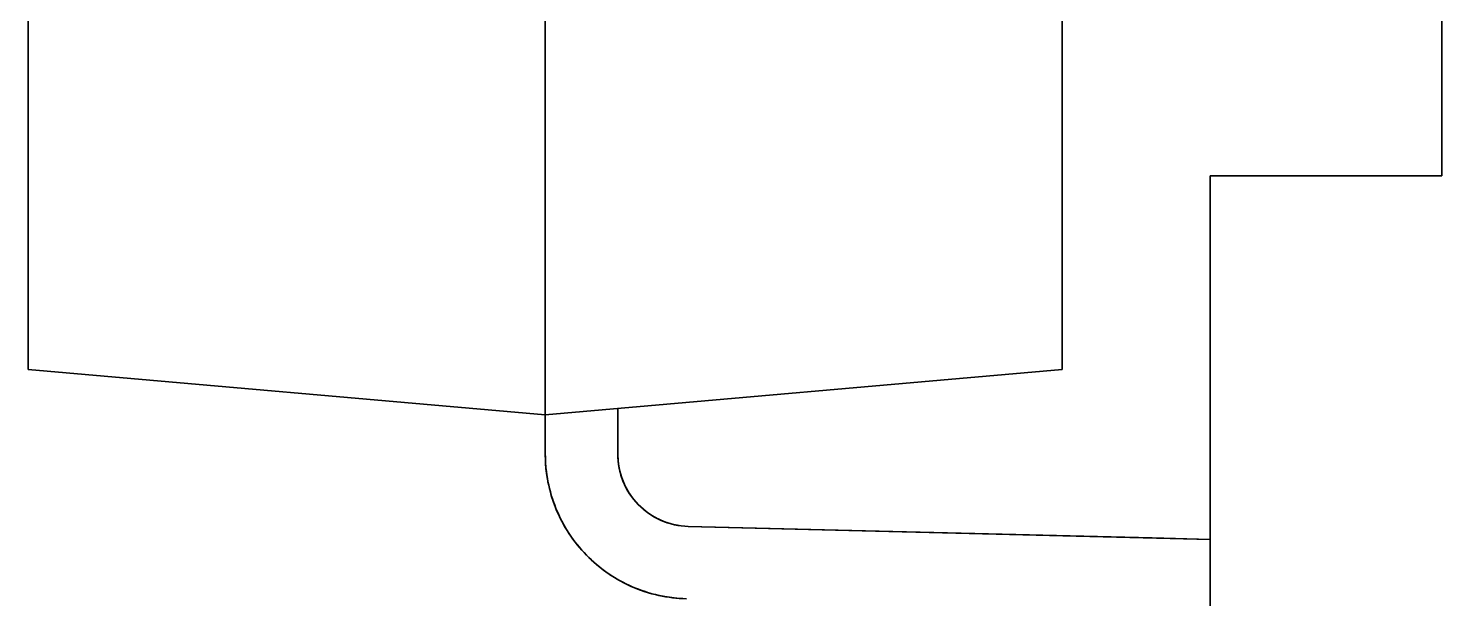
# Model space of a CAD drawing. Extents: x 146 to 1134, y 78 to 926.
# Drawn here: x 252.136 to 257.016, y 330.91 to 332.88 of the extents above; entities that cross this region are included whole.
import ezdxf

# ---------------------------------------------------------------- set-up
doc = ezdxf.new("R2010")
doc.units = 0

msp = doc.modelspace()

# ---------------------------------------------------------------- linework, layer by layer
at = {"color": 7, "lineweight": 35, "ltscale": 0.15875}
for p, q in [((253.9214, 331.5452), (253.9214, 337.8952)), ((253.9214, 337.8952), (253.9214, 331.5452))]:
    msp.add_line(p, q, dxfattribs=at)
at = {"color": 7, "lineweight": 35, "ltscale": 0.150941}
for p, q in [((252.1364, 337.739), (252.1364, 331.7014)), ((255.7064, 331.7014), (255.7064, 337.739)), ((255.7064, 337.739), (255.7064, 331.7014))]:
    msp.add_line(p, q, dxfattribs=at)
at = {"color": 7, "lineweight": 35, "ltscale": 0.1175}
for p, q in [((257.0164, 332.3702), (257.0164, 337.0702)), ((257.0164, 332.3702), (257.0164, 337.0702)), ((257.0164, 337.0702), (257.0164, 332.3702)), ((257.0164, 332.3702), (257.0164, 337.0702)), ((257.0164, 337.0702), (257.0164, 332.3702))]:
    msp.add_line(p, q, dxfattribs=at)
at = {"color": 7, "lineweight": 35, "ltscale": 0.035}
msp.add_line((252.1364, 332.7802), (252.1364, 334.1802), dxfattribs=at)
msp.add_line((252.1364, 332.7802), (252.1364, 334.1802), dxfattribs=at)
at = {"color": 7, "lineweight": 35, "ltscale": 0.05047}
for p, q in [((252.1364, 333.7202), (252.1364, 331.7014)), ((252.1364, 331.7014), (252.1364, 333.7202))]:
    msp.add_line(p, q, dxfattribs=at)
at = {"color": 7, "lineweight": 35, "ltscale": 0.027499}
for p, q in [((257.0164, 332.3702), (257.0164, 333.4702)), ((257.0164, 333.4702), (257.0164, 332.3702))]:
    msp.add_line(p, q, dxfattribs=at)
at = {"color": 7, "lineweight": 35, "ltscale": 0.0105}
msp.add_line((252.1364, 332.3602), (252.1364, 332.7802), dxfattribs=at)
msp.add_line((252.1364, 332.3602), (252.1364, 332.7802), dxfattribs=at)
at = {"color": 7, "lineweight": 35, "ltscale": 0.0675}
for p, q in [((256.2164, 332.3702), (256.2164, 329.6702)), ((256.2164, 329.6702), (256.2164, 332.3702))]:
    msp.add_line(p, q, dxfattribs=at)
at = {"color": 7, "lineweight": 35, "ltscale": 0.02}
for p, q in [((256.2164, 332.3702), (257.0164, 332.3702)), ((257.0164, 332.3702), (256.2164, 332.3702)), ((256.2164, 332.3702), (257.0164, 332.3702))]:
    msp.add_line(p, q, dxfattribs=at)
at = {"color": 7, "lineweight": 35, "ltscale": 0.031381}
msp.add_line((256.2164, 331.1149), (256.2164, 332.3702), dxfattribs=at)
at = {"color": 7, "lineweight": 35, "ltscale": 0.016109}
for p, q in [((256.2164, 331.1158), (256.2164, 331.7602)), ((256.2164, 331.1158), (256.2164, 331.7602)), ((256.2164, 331.1158), (256.2164, 331.7602)), ((256.2164, 331.1158), (256.2164, 331.7602)), ((256.2164, 331.1158), (256.2164, 331.7602)), ((256.2164, 331.1158), (256.2164, 331.7602)), ((256.2164, 331.1158), (256.2164, 331.7602)), ((256.2164, 331.1158), (256.2164, 331.7602)), ((256.2164, 331.1158), (256.2164, 331.7602)), ((256.2164, 331.1158), (256.2164, 331.7602)), ((256.2164, 331.1158), (256.2164, 331.7602)), ((256.2164, 331.1158), (256.2164, 331.7602)), ((256.2164, 331.1158), (256.2164, 331.7602)), ((256.2164, 331.1158), (256.2164, 331.7602)), ((256.2164, 331.7602), (256.2164, 331.1158)), ((256.2164, 331.7602), (256.2164, 331.1158)), ((256.2164, 331.7602), (256.2164, 331.1158)), ((256.2164, 331.7602), (256.2164, 331.1158)), ((256.2164, 331.7602), (256.2164, 331.1158)), ((256.2164, 331.7602), (256.2164, 331.1158)), ((256.2164, 331.7602), (256.2164, 331.1158)), ((256.2164, 331.1158), (256.2164, 331.7602)), ((256.2164, 331.7602), (256.2164, 331.1158)), ((256.2164, 331.1158), (256.2164, 331.7602)), ((256.2164, 331.7602), (256.2164, 331.1158)), ((256.2164, 331.1158), (256.2164, 331.7602)), ((256.2164, 331.7602), (256.2164, 331.1158)), ((256.2164, 331.1158), (256.2164, 331.7602)), ((256.2164, 331.7602), (256.2164, 331.1158)), ((256.2164, 331.1158), (256.2164, 331.7602)), ((256.2164, 331.7602), (256.2164, 331.1158)), ((256.2164, 331.1158), (256.2164, 331.7602)), ((256.2164, 331.7602), (256.2164, 331.1158)), ((256.2164, 331.1158), (256.2164, 331.7602)), ((256.2164, 331.7602), (256.2164, 331.1158)), ((256.2164, 331.1158), (256.2164, 331.7602)), ((256.2164, 331.1158), (256.2164, 331.7602)), ((256.2164, 331.1158), (256.2164, 331.7602)), ((256.2164, 331.1158), (256.2164, 331.7602)), ((256.2164, 331.1158), (256.2164, 331.7602)), ((256.2164, 331.1158), (256.2164, 331.7602)), ((256.2164, 331.1158), (256.2164, 331.7602))]:
    msp.add_line(p, q, dxfattribs=at)
at = {"color": 7, "lineweight": 35, "ltscale": 0.0425}
msp.add_line((256.2164, 331.7602), (256.2164, 330.0602), dxfattribs=at)
msp.add_line((256.2164, 331.7602), (256.2164, 330.0602), dxfattribs=at)
at = {"color": 7, "lineweight": 35, "ltscale": 0.01611}
msp.add_line((256.2164, 331.7602), (256.2164, 331.1158), dxfattribs=at)
msp.add_line((256.2164, 331.7602), (256.2164, 331.1158), dxfattribs=at)
msp.add_line((256.2164, 331.7602), (256.2164, 331.1158), dxfattribs=at)
msp.add_line((256.2164, 331.7602), (256.2164, 331.1158), dxfattribs=at)
msp.add_line((256.2164, 331.7602), (256.2164, 331.1158), dxfattribs=at)
msp.add_line((256.2164, 331.7602), (256.2164, 331.1158), dxfattribs=at)
msp.add_line((256.2164, 331.7602), (256.2164, 331.1158), dxfattribs=at)
msp.add_line((256.2164, 331.7602), (256.2164, 331.1158), dxfattribs=at)
msp.add_line((256.2164, 331.7602), (256.2164, 331.1158), dxfattribs=at)
msp.add_line((256.2164, 331.7602), (256.2164, 331.1158), dxfattribs=at)
msp.add_line((256.2164, 331.7602), (256.2164, 331.1158), dxfattribs=at)
msp.add_line((256.2164, 331.7602), (256.2164, 331.1158), dxfattribs=at)
at = {"color": 7, "lineweight": 35, "ltscale": 0.001617}
msp.add_line((256.2164, 331.6955), (256.2164, 331.7602), dxfattribs=at)
at = {"color": 7, "lineweight": 35, "ltscale": 0.044796}
for p, q in [((252.1364, 331.7014), (253.9214, 331.5452)), ((253.9214, 331.5452), (252.1364, 331.7014))]:
    msp.add_line(p, q, dxfattribs=at)
at = {"color": 7, "lineweight": 35, "ltscale": 0.044795}
for p, q in [((253.9214, 331.5452), (255.7064, 331.7014)), ((255.7064, 331.7014), (253.9214, 331.5452))]:
    msp.add_line(p, q, dxfattribs=at)
at = {"color": 7, "lineweight": 35, "ltscale": 0.004606}
msp.add_line((256.2164, 331.5112), (256.2164, 331.6955), dxfattribs=at)
at = {"color": 7, "lineweight": 35, "ltscale": 0.003926}
for p, q in [((254.1714, 331.567), (254.1714, 331.41)), ((254.1714, 331.41), (254.1714, 331.567))]:
    msp.add_line(p, q, dxfattribs=at)
at = {"color": 7, "lineweight": 35, "ltscale": 0.011109}
for p, q in [((256.2164, 331.1158), (256.2164, 331.5602)), ((256.2164, 331.1158), (256.2164, 331.5602)), ((256.2164, 331.5602), (256.2164, 331.1158)), ((256.2164, 331.1158), (256.2164, 331.5602)), ((256.2164, 331.5602), (256.2164, 331.1158)), ((256.2164, 331.1158), (256.2164, 331.5602)), ((256.2164, 331.5602), (256.2164, 331.1158)), ((256.2164, 331.1158), (256.2164, 331.5602)), ((256.2164, 331.5602), (256.2164, 331.1158)), ((256.2164, 331.1158), (256.2164, 331.5602)), ((256.2164, 331.5602), (256.2164, 331.1158)), ((256.2164, 331.1158), (256.2164, 331.5602)), ((256.2164, 331.1158), (256.2164, 331.5602)), ((256.2164, 331.1158), (256.2164, 331.5602)), ((256.2164, 331.1158), (256.2164, 331.5602)), ((256.2164, 331.1158), (256.2164, 331.5602)), ((256.2164, 331.1158), (256.2164, 331.5602)), ((256.2164, 331.1158), (256.2164, 331.5602)), ((256.2164, 331.1158), (256.2164, 331.5602))]:
    msp.add_line(p, q, dxfattribs=at)
at = {"color": 7, "lineweight": 35, "ltscale": 0.0325}
msp.add_line((256.2164, 331.5602), (256.2164, 330.2602), dxfattribs=at)
at = {"color": 7, "lineweight": 35, "ltscale": 0.01111}
msp.add_line((256.2164, 331.5602), (256.2164, 331.1158), dxfattribs=at)
msp.add_line((256.2164, 331.5602), (256.2164, 331.1158), dxfattribs=at)
msp.add_line((256.2164, 331.5602), (256.2164, 331.1158), dxfattribs=at)
msp.add_line((256.2164, 331.5602), (256.2164, 331.1158), dxfattribs=at)
msp.add_line((256.2164, 331.5602), (256.2164, 331.1158), dxfattribs=at)
msp.add_line((256.2164, 331.5602), (256.2164, 331.1158), dxfattribs=at)
msp.add_line((256.2164, 331.5602), (256.2164, 331.1158), dxfattribs=at)
msp.add_line((256.2164, 331.5602), (256.2164, 331.1158), dxfattribs=at)
at = {"color": 7, "lineweight": 35, "ltscale": 0.003379}
for p, q in [((253.9214, 331.41), (253.9214, 331.5452)), ((253.9214, 331.41), (253.9214, 331.5452)), ((253.9214, 331.41), (253.9214, 331.5452)), ((253.9214, 331.5452), (253.9214, 331.41)), ((253.9214, 331.41), (253.9214, 331.5452)), ((253.9214, 331.5452), (253.9214, 331.41)), ((253.9214, 331.41), (253.9214, 331.5452)), ((253.9214, 331.5452), (253.9214, 331.41)), ((253.9214, 331.41), (253.9214, 331.5452)), ((253.9214, 331.5452), (253.9214, 331.41)), ((253.9214, 331.41), (253.9214, 331.5452)), ((253.9214, 331.41), (253.9214, 331.5452)), ((253.9214, 331.5452), (253.9214, 331.41)), ((253.9214, 331.5452), (253.9214, 331.41)), ((253.9214, 331.41), (253.9214, 331.5452)), ((253.9214, 331.5452), (253.9214, 331.41)), ((253.9214, 331.41), (253.9214, 331.5452)), ((253.9214, 331.5452), (253.9214, 331.41)), ((253.9214, 331.41), (253.9214, 331.5452)), ((253.9214, 331.5452), (253.9214, 331.41)), ((253.9214, 331.41), (253.9214, 331.5452)), ((253.9214, 331.5452), (253.9214, 331.41)), ((253.9214, 331.41), (253.9214, 331.5452)), ((253.9214, 331.41), (253.9214, 331.5452)), ((253.9214, 331.5452), (253.9214, 331.41)), ((253.9214, 331.41), (253.9214, 331.5452)), ((253.9214, 331.5452), (253.9214, 331.41)), ((253.9214, 331.5452), (253.9214, 331.41)), ((253.9214, 331.41), (253.9214, 331.5452))]:
    msp.add_line(p, q, dxfattribs=at)
at = {"color": 7, "lineweight": 35, "ltscale": 0.006895}
msp.add_line((256.2164, 331.2354), (256.2164, 331.5112), dxfattribs=at)
at = {"color": 7, "lineweight": 35, "ltscale": 0.008132}
msp.add_line((256.2164, 330.9102), (256.2164, 331.2354), dxfattribs=at)
at = {"color": 7, "lineweight": 35, "ltscale": 0.041007}
msp.add_line((254.4152, 331.1601), (256.0549, 331.119), dxfattribs=at)
at = {"color": 7, "lineweight": 35, "ltscale": 0.040044}
for p, q in [((254.4152, 331.1601), (256.0164, 331.12)), ((254.4152, 331.1601), (256.0164, 331.12)), ((256.0164, 331.12), (254.4152, 331.1601)), ((254.4152, 331.1601), (256.0164, 331.12)), ((256.0164, 331.12), (254.4152, 331.1601)), ((254.4152, 331.1601), (256.0164, 331.12)), ((256.0164, 331.12), (254.4152, 331.1601)), ((254.4152, 331.1601), (256.0164, 331.12)), ((256.0164, 331.12), (254.4152, 331.1601)), ((256.0164, 331.12), (254.4152, 331.1601)), ((256.0164, 331.12), (254.4152, 331.1601)), ((254.4152, 331.1601), (256.0164, 331.12)), ((256.0164, 331.12), (254.4152, 331.1601)), ((254.4152, 331.1601), (256.0164, 331.12)), ((256.0164, 331.12), (254.4152, 331.1601)), ((254.4152, 331.1601), (256.0164, 331.12)), ((256.0164, 331.12), (254.4152, 331.1601)), ((254.4152, 331.1601), (256.0164, 331.12)), ((256.0164, 331.12), (254.4152, 331.1601)), ((254.4152, 331.1601), (256.0164, 331.12)), ((254.4152, 331.1601), (256.0164, 331.12)), ((256.0164, 331.12), (254.4152, 331.1601)), ((254.4152, 331.1601), (256.0164, 331.12)), ((256.0164, 331.12), (254.4152, 331.1601)), ((256.0164, 331.12), (254.4152, 331.1601)), ((254.4152, 331.1601), (256.0164, 331.12))]:
    msp.add_line(p, q, dxfattribs=at)
at = {"color": 7, "lineweight": 35, "ltscale": 0.045045}
for p, q in [((254.4152, 331.1601), (256.2164, 331.115)), ((256.2164, 331.115), (254.4152, 331.1601))]:
    msp.add_line(p, q, dxfattribs=at)
at = {"color": 7, "lineweight": 35, "ltscale": 0.005001}
for p, q in [((256.2164, 331.115), (256.0164, 331.12)), ((256.2164, 331.115), (256.0164, 331.12)), ((256.0164, 331.12), (256.2164, 331.115)), ((256.2164, 331.115), (256.0164, 331.12)), ((256.0164, 331.12), (256.2164, 331.115)), ((256.2164, 331.115), (256.0164, 331.12)), ((256.0164, 331.12), (256.2164, 331.115)), ((256.2164, 331.115), (256.0164, 331.12)), ((256.0164, 331.12), (256.2164, 331.115)), ((256.0164, 331.12), (256.2164, 331.115)), ((256.0164, 331.12), (256.2164, 331.115)), ((256.2164, 331.115), (256.0164, 331.12)), ((256.0164, 331.12), (256.2164, 331.115)), ((256.2164, 331.115), (256.0164, 331.12)), ((256.0164, 331.12), (256.2164, 331.115)), ((256.2164, 331.115), (256.0164, 331.12)), ((256.0164, 331.12), (256.2164, 331.115)), ((256.2164, 331.115), (256.0164, 331.12)), ((256.0164, 331.12), (256.2164, 331.115)), ((256.2164, 331.115), (256.0164, 331.12)), ((256.2164, 331.115), (256.0164, 331.12)), ((256.0164, 331.12), (256.2164, 331.115)), ((256.2164, 331.115), (256.0164, 331.12)), ((256.0164, 331.12), (256.2164, 331.115)), ((256.0164, 331.12), (256.2164, 331.115)), ((256.2164, 331.115), (256.0164, 331.12))]:
    msp.add_line(p, q, dxfattribs=at)
at = {"color": 7, "lineweight": 35}
for centre, radius, start, end in [((254.4168, 331.4091), 0.4953, 179.8946, 202.2465), ((254.4168, 331.4091), 0.4953, 179.8946, 202.2465), ((254.4168, 331.4091), 0.4953, 179.8946, 202.2465), ((254.4168, 331.4091), 0.4953, 179.8946, 202.2465), ((254.4168, 331.4091), 0.4953, 179.8946, 202.2465), ((254.4168, 331.4091), 0.4953, 179.8946, 202.2465), ((254.4168, 331.4091), 0.4953, 179.8946, 202.2465), ((254.4168, 331.4091), 0.4953, 179.8946, 202.2465), ((254.4168, 331.4091), 0.4953, 179.8946, 202.2465), ((254.4168, 331.4091), 0.4953, 179.8946, 202.2465), ((254.4168, 331.4091), 0.4953, 179.8946, 202.2465), ((254.4214, 331.41), 0.5, 180, 268.5643), ((254.4168, 331.4091), 0.4953, 179.8946, 202.2465), ((254.4168, 331.4091), 0.4953, 179.8946, 202.2465), ((254.4168, 331.4091), 0.4953, 179.8946, 202.2465), ((254.4168, 331.4091), 0.4953, 179.8946, 202.2465), ((254.4168, 331.4091), 0.4953, 179.8946, 202.2465), ((254.4168, 331.4091), 0.4953, 179.8946, 202.2465), ((254.4168, 331.4091), 0.4953, 179.8946, 202.2465), ((254.4168, 331.4091), 0.4953, 179.8946, 202.2465), ((254.4168, 331.4091), 0.4953, 179.8946, 202.2465), ((254.4168, 331.4091), 0.4953, 179.8946, 202.2465), ((254.4168, 331.4091), 0.4953, 179.8946, 202.2465), ((254.4168, 331.4091), 0.4953, 179.8946, 202.2465), ((254.4168, 331.4091), 0.4953, 179.8946, 202.2465), ((254.4168, 331.4091), 0.4953, 179.8946, 202.2465), ((254.4168, 331.4091), 0.4953, 179.8946, 202.2465), ((254.4168, 331.4091), 0.4953, 179.8946, 202.2465), ((254.4168, 331.4091), 0.4953, 179.8946, 202.2465), ((254.4192, 331.4096), 0.2478, 179.9003, 202.2408), ((254.4214, 331.41), 0.25, 180, 268.5643), ((254.4194, 331.4087), 0.2477, 202.0357, 224.3876), ((254.4194, 331.4087), 0.2477, 202.0357, 224.3876), ((254.4177, 331.4076), 0.4956, 202.0414, 224.3819), ((254.4175, 331.4074), 0.4953, 202.0357, 224.3876), ((254.4175, 331.4074), 0.4953, 202.0357, 224.3876), ((254.4177, 331.4076), 0.4956, 202.0414, 224.3819), ((254.4175, 331.4074), 0.4953, 202.0357, 224.3876), ((254.4177, 331.4076), 0.4956, 202.0414, 224.3819), ((254.4175, 331.4074), 0.4953, 202.0357, 224.3876), ((254.4177, 331.4076), 0.4956, 202.0414, 224.3819), ((254.4175, 331.4074), 0.4953, 202.0357, 224.3876), ((254.4177, 331.4076), 0.4956, 202.0414, 224.3819), ((254.4177, 331.4076), 0.4956, 202.0414, 224.3819), ((254.4177, 331.4076), 0.4956, 202.0414, 224.3819), ((254.4177, 331.4076), 0.4956, 202.0414, 224.3819), ((254.4175, 331.4074), 0.4953, 202.0357, 224.3876), ((254.4177, 331.4076), 0.4956, 202.0414, 224.3819), ((254.4175, 331.4074), 0.4953, 202.0357, 224.3876), ((254.4177, 331.4076), 0.4956, 202.0414, 224.3819), ((254.4175, 331.4074), 0.4953, 202.0357, 224.3876), ((254.4177, 331.4076), 0.4956, 202.0414, 224.3819), ((254.4175, 331.4074), 0.4953, 202.0357, 224.3876), ((254.4175, 331.4074), 0.4953, 202.0357, 224.3876), ((254.4175, 331.4074), 0.4953, 202.0357, 224.3876), ((254.4175, 331.4074), 0.4953, 202.0357, 224.3876), ((254.4175, 331.4074), 0.4953, 202.0357, 224.3876), ((254.4175, 331.4074), 0.4953, 202.0357, 224.3876), ((254.4175, 331.4074), 0.4953, 202.0357, 224.3876), ((254.4175, 331.4074), 0.4953, 202.0357, 224.3876), ((254.4175, 331.4074), 0.4953, 202.0357, 224.3876), ((254.4201, 331.4081), 0.2477, 224.1767, 246.5287), ((254.4201, 331.4081), 0.2477, 224.1768, 246.5287), ((254.4209, 331.4077), 0.2477, 246.3178, 268.6697), ((254.4189, 331.4063), 0.4956, 224.1825, 246.5229), ((254.4204, 331.4054), 0.4953, 246.3178, 268.6697)]:
    msp.add_arc(centre, radius, start, end, dxfattribs=at)

doc.saveas('drawing.dxf')
